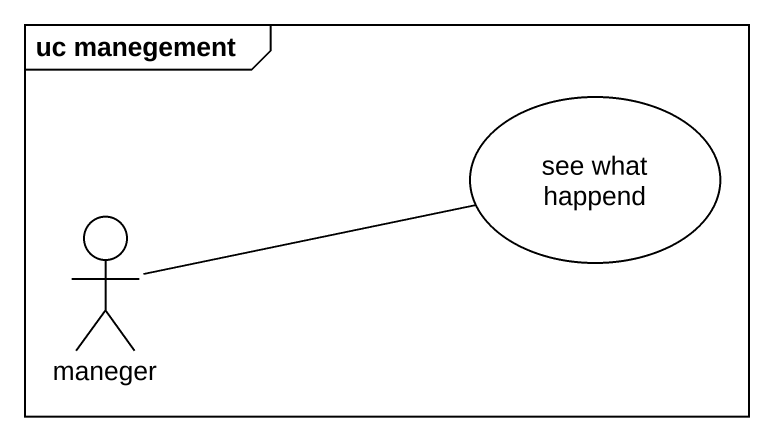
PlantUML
@startuml
mainframe uc manegement
usecase "see what happend" as see_what_happend
actor maneger
maneger -right- see_what_happend
@enduml
